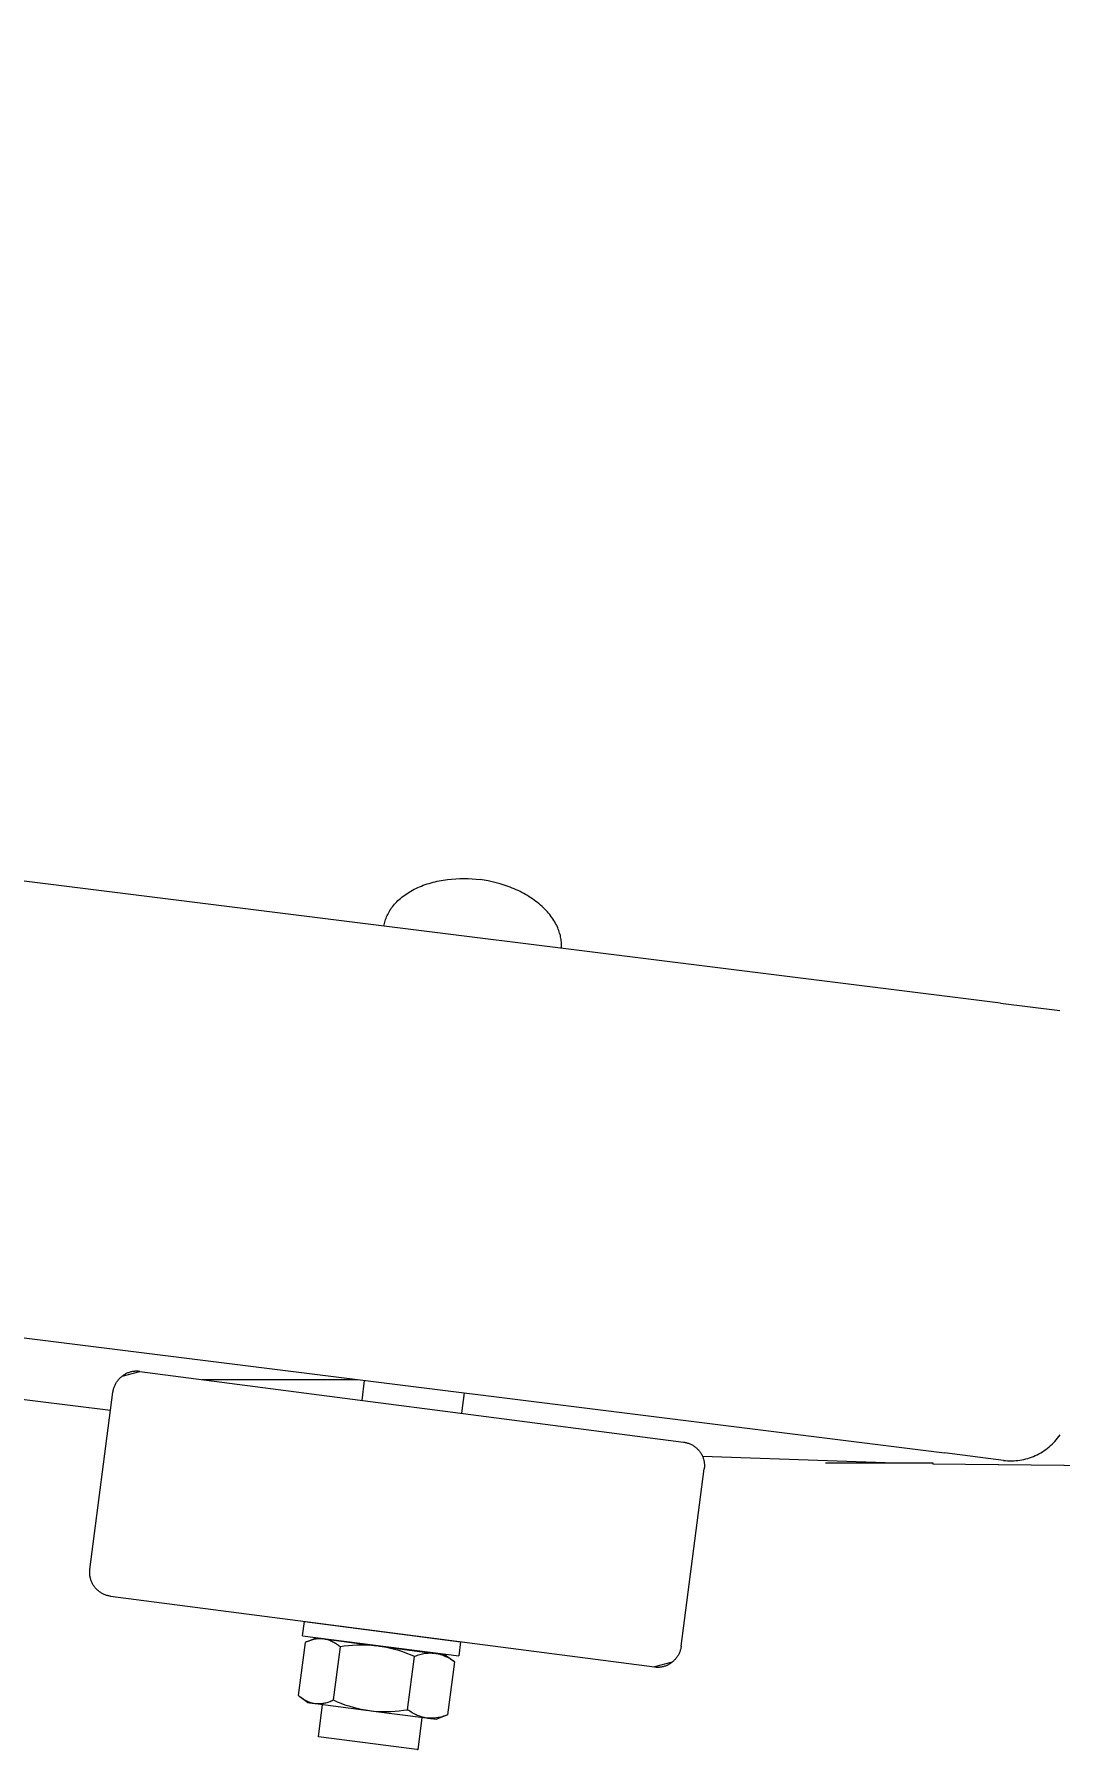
# Model space of a CAD drawing. Header units: inches. Extents: x -9 to 187, y -3 to 135.
# Drawn here: x 160.08 to 163.47, y 112.25 to 117.91 of the extents above; entities that cross this region are included whole.
import ezdxf

# ---------------------------------------------------------------- set-up
doc = ezdxf.new("R2010")
doc.units = ezdxf.units.IN
doc.layers.add('ZANO_R', color=7, linetype='Continuous', lineweight=0)
doc.layers.add('ZANO_W', color=1, linetype='Continuous', lineweight=0)
doc.styles.get("Standard").update_dxf_attribs({"font": 'arial.ttf'})
doc.dimstyles.new('amerykanie', dxfattribs={"dimtxt": 50, "dimasz": 50, "dimexe": 0.5, "dimexo": 0.5, "dimgap": 1, "dimtad": 1, "dimdec": 0, "dimzin": 0, "dimlunit": 5, "dimtxsty": 'Standard', "dimcen": 0.09, "dimclrd": 1, "dimclre": 1, "dimclrt": 1, "dimazin": 0, "dimtfac": 1, "dimtdec": 0, "dimtmove": 0, "dimatfit": 3, "dimfxl": 1, "dimtzin": 0, "dimarcsym": 1})

# ---------------------------------------------------------------- blocks, each defined once
blk = doc.blocks.new('*D359')
at = {"layer": 'ZANO_W', "color": 1, "lineweight": -2}
for p, q in [((155.046, 122.6297), (155.046, 118.629)), ((172.4947, 113.7294), (172.4947, 119.629)), ((156.046, 119.129), (171.4947, 119.129))]:
    blk.add_line(p, q, dxfattribs=at)
at = {"layer": 'ZANO_W', "color": 1}
for points in [[(156.046, 119.2957), (156.046, 118.9624), (155.046, 119.129)], [(171.4947, 118.9624), (171.4947, 119.2957), (172.4947, 119.129)]]:
    blk.add_solid(points, dxfattribs=at)
at = {"layer": 'ZANO_W', "color": 1, "insert": (163.7704, 120.4693), "char_height": 1.625, "attachment_point": 5}
blk.add_mtext('17 7/16', dxfattribs=at)

msp = doc.modelspace()

# ---------------------------------------------------------------- linework, layer by layer
at = {"layer": 'ZANO_R'}
for p, q in [((163.2716, 114.71285), (157.02138, 115.49394)), ((161.3304, 115.08566), (161.33601, 115.0886)), ((161.33601, 115.0886), (161.34175, 115.09144)), ((161.34175, 115.09144), (161.34761, 115.09417)), ((161.34761, 115.09417), (161.35358, 115.09679)), ((161.35358, 115.09679), (161.35966, 115.09929)), ((161.35966, 115.09929), (161.36584, 115.10168)), ((161.36584, 115.10168), (161.37211, 115.10395)), ((161.37211, 115.10395), (161.37848, 115.1061)), ((161.37848, 115.1061), (161.38493, 115.10814)), ((161.38493, 115.10814), (161.39145, 115.11005)), ((161.39145, 115.11005), (161.39805, 115.11183)), ((161.39805, 115.11183), (161.40471, 115.1135)), ((161.40471, 115.1135), (161.41142, 115.11504)), ((161.41142, 115.11504), (161.41818, 115.11646)), ((161.41818, 115.11646), (161.42498, 115.11775)), ((161.42498, 115.11775), (161.43181, 115.11892)), ((161.43181, 115.11892), (161.43868, 115.11997)), ((161.43868, 115.11997), (161.44556, 115.12089)), ((161.44556, 115.12089), (161.45936, 115.12238)), ((161.45936, 115.12238), (161.47317, 115.12339)), ((161.47317, 115.12339), (161.48692, 115.12394)), ((161.48692, 115.12394), (161.50059, 115.12405)), ((161.50059, 115.12405), (161.51412, 115.12372)), ((161.51412, 115.12372), (161.52747, 115.12299)), ((161.52747, 115.12299), (161.5406, 115.12187)), ((161.5406, 115.12187), (161.55349, 115.12039)), ((161.56652, 115.1185), (161.55349, 115.12039)), ((161.57969, 115.11619), (161.56652, 115.1185)), ((161.59298, 115.11343), (161.57969, 115.11619)), ((161.60634, 115.11021), (161.59298, 115.11343)), ((161.61972, 115.10654), (161.60634, 115.11021)), ((161.63307, 115.10239), (161.61972, 115.10654)), ((161.64635, 115.09778), (161.63307, 115.10239)), ((161.65294, 115.09529), (161.64635, 115.09778)), ((161.65948, 115.09269), (161.65294, 115.09529)), ((161.66599, 115.08997), (161.65948, 115.09269)), ((161.67243, 115.08713), (161.66599, 115.08997)), ((161.26122, 115.02708), (161.2643, 115.03121)), ((161.2643, 115.03121), (161.26755, 115.0353)), ((161.26755, 115.0353), (161.27097, 115.03934)), ((161.27097, 115.03934), (161.27457, 115.04333)), ((161.27457, 115.04333), (161.27833, 115.04726)), ((161.27833, 115.04726), (161.28227, 115.05114)), ((161.28227, 115.05114), (161.28637, 115.05495)), ((161.28637, 115.05495), (161.29064, 115.05869)), ((161.29064, 115.05869), (161.29508, 115.06236)), ((161.29508, 115.06236), (161.29967, 115.06595)), ((161.29967, 115.06595), (161.30442, 115.06946)), ((161.30442, 115.06946), (161.30933, 115.07288)), ((161.30933, 115.07288), (161.31438, 115.07622)), ((161.31438, 115.07622), (161.31958, 115.07946)), ((161.31958, 115.07946), (161.32493, 115.08261)), ((161.32493, 115.08261), (161.3304, 115.08566)), ((161.67882, 115.08418), (161.67243, 115.08713)), ((161.68514, 115.08112), (161.67882, 115.08418)), ((161.69138, 115.07794), (161.68514, 115.08112)), ((161.69754, 115.07466), (161.69138, 115.07794)), ((161.7036, 115.07126), (161.69754, 115.07466)), ((161.70958, 115.06776), (161.7036, 115.07126)), ((161.71545, 115.06416), (161.70958, 115.06776)), ((161.72121, 115.06046), (161.71545, 115.06416)), ((161.72685, 115.05666), (161.72121, 115.06046)), ((161.73237, 115.05277), (161.72685, 115.05666)), ((161.73776, 115.04878), (161.73237, 115.05277)), ((161.74302, 115.04471), (161.73776, 115.04878)), ((161.74813, 115.04056), (161.74302, 115.04471)), ((161.7531, 115.03633), (161.74813, 115.04056)), ((161.75792, 115.03202), (161.7531, 115.03633)), ((161.76259, 115.02765), (161.75792, 115.03202)), ((161.23669, 114.97153), (161.2376, 114.97582)), ((161.2376, 114.97582), (161.23867, 114.98012)), ((161.23867, 114.98012), (161.23989, 114.98443)), ((161.23989, 114.98443), (161.24127, 114.98874)), ((161.24127, 114.98874), (161.24282, 114.99305)), ((161.24282, 114.99305), (161.24453, 114.99736)), ((161.24453, 114.99736), (161.2464, 115.00166)), ((161.2464, 115.00166), (161.24844, 115.00595)), ((161.24844, 115.00595), (161.25066, 115.01023)), ((161.25066, 115.01023), (161.25304, 115.01448)), ((161.25304, 115.01448), (161.25559, 115.01871)), ((161.25559, 115.01871), (161.25832, 115.02291)), ((161.25832, 115.02291), (161.26122, 115.02708)), ((161.76709, 115.02321), (161.76259, 115.02765)), ((161.77143, 115.0187), (161.76709, 115.02321)), ((161.7756, 115.01414), (161.77143, 115.0187)), ((161.7796, 115.00953), (161.7756, 115.01414)), ((161.78343, 115.00488), (161.7796, 115.00953)), ((161.78708, 115.00018), (161.78343, 115.00488)), ((161.79055, 114.99544), (161.78708, 115.00018)), ((161.79384, 114.99068), (161.79055, 114.99544)), ((161.79695, 114.98588), (161.79384, 114.99068)), ((161.79987, 114.98107), (161.79695, 114.98588)), ((161.80261, 114.97623), (161.79987, 114.98107)), ((161.80516, 114.97139), (161.80261, 114.97623)), ((161.23592, 114.96725), (161.23669, 114.97153)), ((161.80753, 114.96654), (161.80516, 114.97139)), ((161.80971, 114.96169), (161.80753, 114.96654)), ((161.81152, 114.95731), (161.80971, 114.96169)), ((161.81318, 114.95295), (161.81152, 114.95731)), ((161.81469, 114.94859), (161.81318, 114.95295)), ((161.81605, 114.94424), (161.81469, 114.94859)), ((161.81727, 114.93991), (161.81605, 114.94424)), ((161.81835, 114.9356), (161.81727, 114.93991)), ((161.81928, 114.93131), (161.81835, 114.9356)), ((161.82008, 114.92704), (161.81928, 114.93131)), ((161.82073, 114.9228), (161.82008, 114.92704)), ((161.82125, 114.91858), (161.82073, 114.9228)), ((161.82164, 114.9144), (161.82125, 114.91858)), ((161.82189, 114.91026), (161.82164, 114.9144)), ((161.82164, 114.89405), (161.82189, 114.89804)), ((161.82201, 114.90614), (161.82189, 114.91026)), ((161.82189, 114.89804), (161.82201, 114.90207)), ((161.82201, 114.90207), (161.82201, 114.90614)), ((163.2716, 114.71285), (163.46691, 114.68844)), ((156.83587, 114.00951), (163.08609, 113.22842)), ((160.33343, 113.36826), (159.43501, 113.48098)), ((160.34509, 113.44522), (160.34601, 113.44774)), ((160.34601, 113.44774), (160.34702, 113.45024)), ((160.34702, 113.45024), (160.34812, 113.45269)), ((160.34812, 113.45269), (160.3493, 113.45511)), ((160.3493, 113.45511), (160.35056, 113.45748)), ((160.35056, 113.45748), (160.3519, 113.45981)), ((160.3519, 113.45981), (160.35332, 113.4621)), ((160.35332, 113.4621), (160.35481, 113.46433)), ((160.35481, 113.46433), (160.35638, 113.46651)), ((160.35638, 113.46651), (160.35803, 113.46864)), ((160.35803, 113.46864), (160.35975, 113.47071)), ((160.35975, 113.47071), (160.36153, 113.47272)), ((160.36153, 113.47272), (160.36339, 113.47466)), ((160.36339, 113.47466), (160.36531, 113.47655)), ((160.36531, 113.47655), (160.36729, 113.47836)), ((160.36729, 113.47836), (160.36933, 113.48011)), ((160.36933, 113.48011), (160.37143, 113.48179)), ((160.37143, 113.48179), (160.42962, 113.49748)), ((160.37359, 113.48339), (160.37143, 113.48179)), ((160.3758, 113.48492), (160.37359, 113.48339)), ((160.37807, 113.48637), (160.3758, 113.48492)), ((160.38038, 113.48775), (160.37807, 113.48637)), ((160.38273, 113.48904), (160.38038, 113.48775)), ((160.38513, 113.49025), (160.38273, 113.48904)), ((160.38757, 113.49139), (160.38513, 113.49025)), ((160.39005, 113.49243), (160.38757, 113.49139)), ((160.39256, 113.49339), (160.39005, 113.49243)), ((160.3951, 113.49427), (160.39256, 113.49339)), ((160.39767, 113.49506), (160.3951, 113.49427)), ((160.40026, 113.49576), (160.39767, 113.49506)), ((160.40288, 113.49637), (160.40026, 113.49576)), ((160.40552, 113.49689), (160.40288, 113.49637)), ((160.40817, 113.49732), (160.40552, 113.49689)), ((160.41084, 113.49766), (160.40817, 113.49732)), ((160.41352, 113.49791), (160.41084, 113.49766)), ((160.4162, 113.49807), (160.41352, 113.49791)), ((160.41889, 113.49814), (160.4162, 113.49807)), ((160.42158, 113.49811), (160.41889, 113.49814)), ((160.42426, 113.49799), (160.42158, 113.49811)), ((160.42694, 113.49778), (160.42426, 113.49799)), ((160.42962, 113.49748), (160.42694, 113.49778)), ((160.42962, 113.49748), (161.13233, 113.40618)), ((160.63544, 113.47074), (161.14711, 113.47074)), ((161.16359, 113.40211), (161.1721, 113.46762)), ((160.2653, 112.84395), (160.34139, 113.42955)), ((160.34139, 113.42955), (160.34178, 113.43221)), ((160.34178, 113.43221), (160.34227, 113.43485)), ((160.34227, 113.43485), (160.34284, 113.43748)), ((160.34284, 113.43748), (160.3435, 113.44008)), ((160.3435, 113.44008), (160.34425, 113.44267)), ((160.34425, 113.44267), (160.34509, 113.44522)), ((161.13233, 113.40618), (161.52272, 113.35545)), ((161.50024, 113.42661), (161.49152, 113.3595)), ((161.52272, 113.35545), (162.22544, 113.26414)), ((163.45575, 113.2718), (163.46002, 113.27699)), ((163.46002, 113.27699), (163.4641, 113.28233)), ((163.4641, 113.28233), (163.46801, 113.2878)), ((162.22544, 113.26414), (162.22809, 113.26375)), ((162.22809, 113.26375), (162.23074, 113.26327)), ((162.23074, 113.26327), (162.23336, 113.2627)), ((162.23336, 113.2627), (162.23597, 113.26204)), ((162.23597, 113.26204), (162.23855, 113.26129)), ((162.23855, 113.26129), (162.2411, 113.26045)), ((162.2411, 113.26045), (162.24362, 113.25953)), ((162.24362, 113.25953), (162.24611, 113.25852)), ((162.24611, 113.25852), (162.24856, 113.25742)), ((162.24856, 113.25742), (162.25098, 113.25625)), ((162.25098, 113.25625), (162.25335, 113.25499)), ((162.25335, 113.25499), (162.25568, 113.25365)), ((162.25568, 113.25365), (162.25796, 113.25223)), ((162.25796, 113.25223), (162.2602, 113.25074)), ((162.2602, 113.25074), (162.26238, 113.24917)), ((162.26238, 113.24917), (162.26451, 113.24752)), ((162.26451, 113.24752), (162.26658, 113.2458)), ((162.26658, 113.2458), (162.26859, 113.24402)), ((162.26859, 113.24402), (162.27054, 113.24216)), ((162.27054, 113.24216), (162.27242, 113.24024)), ((162.27242, 113.24024), (162.27424, 113.23826)), ((162.27424, 113.23826), (162.27599, 113.23622)), ((162.27599, 113.23622), (162.27766, 113.23412)), ((162.27766, 113.23412), (162.27927, 113.23196)), ((162.27927, 113.23196), (162.2808, 113.22975)), ((162.2808, 113.22975), (162.28225, 113.22748)), ((162.28225, 113.22748), (162.28363, 113.22517)), ((162.28363, 113.22517), (162.28492, 113.22282)), ((162.28492, 113.22282), (162.28614, 113.22042)), ((162.28614, 113.22042), (162.28727, 113.21798)), ((163.28131, 113.20403), (163.08609, 113.22842)), ((163.38027, 113.21712), (163.38644, 113.21977)), ((163.38644, 113.21977), (163.39253, 113.22262)), ((163.39253, 113.22262), (163.39851, 113.22569)), ((163.39851, 113.22569), (163.40439, 113.22895)), ((163.40439, 113.22895), (163.41014, 113.23242)), ((163.41014, 113.23242), (163.41578, 113.23608)), ((163.41578, 113.23608), (163.42129, 113.23993)), ((163.42129, 113.23993), (163.42667, 113.24396)), ((163.42667, 113.24396), (163.4319, 113.24818)), ((163.4319, 113.24818), (163.43699, 113.25257)), ((163.43699, 113.25257), (163.44192, 113.25714)), ((163.44192, 113.25714), (163.4467, 113.26187)), ((163.4467, 113.26187), (163.45131, 113.26676)), ((163.45131, 113.26676), (163.45575, 113.2718)), ((162.21728, 112.59033), (162.29337, 113.17592)), ((162.28727, 113.21798), (162.28832, 113.2155)), ((162.89022, 113.19538), (162.28785, 113.21663)), ((162.28832, 113.2155), (162.28928, 113.21299)), ((162.28928, 113.21299), (162.29016, 113.21045)), ((162.29016, 113.21045), (162.29094, 113.20788)), ((162.29094, 113.20788), (162.29165, 113.20528)), ((162.29165, 113.20528), (162.29226, 113.20266)), ((162.29226, 113.20266), (162.29278, 113.20002)), ((162.29278, 113.20002), (162.29321, 113.19737)), ((162.29321, 113.19737), (162.29355, 113.1947)), ((162.29367, 113.17859), (162.29337, 113.17592)), ((162.29355, 113.1947), (162.2938, 113.19202)), ((162.29388, 113.18127), (162.29367, 113.17859)), ((162.2938, 113.19202), (162.29396, 113.18934)), ((162.294, 113.18396), (162.29388, 113.18127)), ((162.29396, 113.18934), (162.29402, 113.18665)), ((162.29402, 113.18665), (162.294, 113.18396)), ((162.69338, 113.19538), (163.00833, 113.19538)), ((162.89022, 113.19538), (162.89022, 113.19548)), ((163.00833, 113.19538), (163.04769, 113.19538)), ((163.04769, 113.19538), (163.04769, 113.19151)), ((163.58828, 113.18578), (163.04769, 113.19179)), ((164.24361, 113.17888), (163.04769, 113.19151)), ((163.28131, 113.20403), (163.28141, 113.20402)), ((163.28141, 113.20402), (163.28809, 113.2033)), ((163.28809, 113.2033), (163.29479, 113.2028)), ((163.29479, 113.2028), (163.30151, 113.20254)), ((163.30151, 113.20254), (163.30823, 113.20251)), ((163.30823, 113.20251), (163.31495, 113.20271)), ((163.31495, 113.20271), (163.32166, 113.20313)), ((163.32166, 113.20313), (163.32834, 113.20379)), ((163.32834, 113.20379), (163.33501, 113.20467)), ((163.33501, 113.20467), (163.34164, 113.20578)), ((163.34164, 113.20578), (163.34822, 113.20712)), ((163.34822, 113.20712), (163.35476, 113.20868)), ((163.35476, 113.20868), (163.36124, 113.21046)), ((163.36124, 113.21046), (163.36766, 113.21246)), ((163.36766, 113.21246), (163.374, 113.21468)), ((163.374, 113.21468), (163.38027, 113.21712)), ((160.26465, 112.83321), (160.26468, 112.83591)), ((160.26472, 112.83052), (160.26465, 112.83321)), ((160.26468, 112.83591), (160.26479, 112.8386)), ((160.26487, 112.82784), (160.26472, 112.83052)), ((160.26479, 112.8386), (160.265, 112.84128)), ((160.26512, 112.82516), (160.26487, 112.82784)), ((160.265, 112.84128), (160.2653, 112.84395)), ((160.26547, 112.82249), (160.26512, 112.82516)), ((160.2659, 112.81983), (160.26547, 112.82249)), ((160.26642, 112.81719), (160.2659, 112.81983)), ((160.26703, 112.81457), (160.26642, 112.81719)), ((160.26774, 112.81197), (160.26703, 112.81457)), ((160.26853, 112.8094), (160.26774, 112.81197)), ((160.2694, 112.80685), (160.26853, 112.8094)), ((160.27037, 112.80434), (160.2694, 112.80685)), ((160.27142, 112.80186), (160.27037, 112.80434)), ((160.27255, 112.79942), (160.27142, 112.80186)), ((160.27377, 112.79702), (160.27255, 112.79942)), ((160.27507, 112.79466), (160.27377, 112.79702)), ((160.27645, 112.79235), (160.27507, 112.79466)), ((160.2779, 112.79009), (160.27645, 112.79235)), ((160.27944, 112.78787), (160.2779, 112.79009)), ((160.28104, 112.78572), (160.27944, 112.78787)), ((160.28272, 112.78361), (160.28104, 112.78572)), ((160.28447, 112.78157), (160.28272, 112.78361)), ((160.28629, 112.77959), (160.28447, 112.78157)), ((160.28818, 112.77767), (160.28629, 112.77959)), ((160.29013, 112.77581), (160.28818, 112.77767)), ((160.29215, 112.77403), (160.29013, 112.77581)), ((160.29422, 112.77231), (160.29215, 112.77403)), ((160.29635, 112.77066), (160.29422, 112.77231)), ((160.29853, 112.7691), (160.29635, 112.77066)), ((160.30076, 112.76761), (160.29853, 112.7691)), ((160.30304, 112.7662), (160.30076, 112.76761)), ((160.30536, 112.76486), (160.30304, 112.7662)), ((160.30773, 112.76361), (160.30536, 112.76486)), ((160.31015, 112.76243), (160.30773, 112.76361)), ((160.3126, 112.76134), (160.31015, 112.76243)), ((160.31508, 112.76034), (160.3126, 112.76134)), ((160.3176, 112.75941), (160.31508, 112.76034)), ((160.32015, 112.75858), (160.3176, 112.75941)), ((160.32273, 112.75783), (160.32015, 112.75858)), ((160.32532, 112.75717), (160.32273, 112.75783)), ((160.32795, 112.7566), (160.32532, 112.75717)), ((160.33058, 112.75612), (160.32795, 112.7566)), ((160.33324, 112.75573), (160.33058, 112.75612)), ((160.33324, 112.75573), (161.03595, 112.66442)), ((160.96744, 112.62541), (160.97352, 112.67226)), ((160.97352, 112.67226), (161.48884, 112.60533)), ((161.03595, 112.66442), (161.42635, 112.6137)), ((161.06722, 112.66009), (161.06725, 112.66036)), ((160.95373, 112.42806), (160.97647, 112.60314)), ((160.96744, 112.62541), (161.48276, 112.55848)), ((160.97972, 112.60474), (160.97647, 112.60314)), ((160.98303, 112.60623), (160.97972, 112.60474)), ((160.98638, 112.60761), (160.98303, 112.60623)), ((160.98402, 112.60639), (161.01172, 112.61792)), ((160.98977, 112.60888), (160.98638, 112.60761)), ((160.99321, 112.61003), (160.98977, 112.60888)), ((160.99668, 112.61107), (160.99321, 112.61003)), ((161.00019, 112.612), (160.99668, 112.61107)), ((161.00372, 112.61281), (161.00019, 112.612)), ((161.00728, 112.6135), (161.00372, 112.61281)), ((161.01086, 112.61407), (161.00728, 112.6135)), ((161.01446, 112.61453), (161.01086, 112.61407)), ((161.01172, 112.61792), (161.01172, 112.61792)), ((161.01172, 112.61792), (161.01172, 112.61792)), ((161.01172, 112.61792), (161.01172, 112.61792)), ((161.01172, 112.61792), (161.01173, 112.61792)), ((161.01173, 112.61792), (161.01178, 112.61791)), ((161.01178, 112.61791), (161.01203, 112.61788)), ((161.01203, 112.61788), (161.01312, 112.61774)), ((161.01312, 112.61774), (161.01756, 112.61716)), ((161.01807, 112.61486), (161.01446, 112.61453)), ((161.01756, 112.61716), (161.03464, 112.61495)), ((161.02168, 112.61508), (161.01807, 112.61486)), ((161.02531, 112.61518), (161.02168, 112.61508)), ((161.02893, 112.61515), (161.02531, 112.61518)), ((161.03255, 112.61501), (161.02893, 112.61515)), ((161.03617, 112.61475), (161.03255, 112.61501)), ((161.03973, 112.61408), (161.03617, 112.61475)), ((161.03787, 112.61453), (161.21171, 112.59195)), ((161.04327, 112.61329), (161.03973, 112.61408)), ((161.04678, 112.61239), (161.04327, 112.61329)), ((161.05026, 112.61137), (161.04678, 112.61239)), ((161.0537, 112.61023), (161.05026, 112.61137)), ((161.05711, 112.60899), (161.0537, 112.61023)), ((161.06047, 112.60763), (161.05711, 112.60899)), ((161.06378, 112.60616), (161.06047, 112.60763)), ((161.06091, 112.61153), (161.06113, 112.61324)), ((161.06705, 112.60458), (161.06378, 112.60616)), ((161.07026, 112.6029), (161.06705, 112.60458)), ((161.07341, 112.60111), (161.07026, 112.6029)), ((161.0765, 112.59921), (161.07341, 112.60111)), ((161.07953, 112.59722), (161.0765, 112.59921)), ((161.08249, 112.59513), (161.07953, 112.59722)), ((161.39518, 112.61775), (161.39515, 112.6175)), ((161.42635, 112.6137), (162.12906, 112.52239)), ((161.48885, 112.60533), (161.48276, 112.55848)), ((161.09093, 112.58828), (161.06819, 112.41319)), ((161.08537, 112.59294), (161.08249, 112.59513)), ((161.08819, 112.59065), (161.08537, 112.59294)), ((161.09093, 112.58828), (161.08819, 112.59065)), ((161.10476, 112.59038), (161.09093, 112.58828)), ((161.11864, 112.59205), (161.10476, 112.59038)), ((161.13258, 112.59327), (161.11864, 112.59205)), ((161.14655, 112.59406), (161.13258, 112.59327)), ((161.16053, 112.5944), (161.14655, 112.59406)), ((161.17452, 112.5943), (161.16053, 112.5944)), ((161.1885, 112.59375), (161.17452, 112.5943)), ((161.20245, 112.59277), (161.1885, 112.59375)), ((161.21637, 112.59134), (161.20245, 112.59277)), ((161.23019, 112.58917), (161.21637, 112.59134)), ((161.22091, 112.59075), (161.40327, 112.56707)), ((161.24393, 112.58656), (161.23019, 112.58917)), ((161.25758, 112.58351), (161.24393, 112.58656)), ((161.27113, 112.58003), (161.25758, 112.58351)), ((161.28456, 112.57613), (161.27113, 112.58003)), ((161.29787, 112.5718), (161.28456, 112.57613)), ((161.31103, 112.56706), (161.29787, 112.5718)), ((161.32403, 112.5619), (161.31103, 112.56706)), ((161.31412, 112.38125), (161.33686, 112.55633)), ((161.33686, 112.55633), (161.32403, 112.5619)), ((161.34117, 112.55809), (161.33686, 112.55633)), ((161.34553, 112.5597), (161.34117, 112.55809)), ((161.34994, 112.56116), (161.34553, 112.5597)), ((161.3544, 112.56247), (161.34994, 112.56116)), ((161.35891, 112.56364), (161.3544, 112.56247)), ((161.36344, 112.56465), (161.35891, 112.56364)), ((161.36801, 112.56551), (161.36344, 112.56465)), ((161.37261, 112.56622), (161.36801, 112.56551)), ((161.37722, 112.56677), (161.37261, 112.56622)), ((161.38186, 112.56717), (161.37722, 112.56677)), ((161.3865, 112.56741), (161.38186, 112.56717)), ((161.39115, 112.5675), (161.3865, 112.56741)), ((161.38907, 112.57065), (161.38884, 112.56894)), ((161.3958, 112.56743), (161.39115, 112.5675)), ((161.40044, 112.56721), (161.3958, 112.56743)), ((161.40508, 112.56683), (161.40044, 112.56721)), ((161.40968, 112.56601), (161.40511, 112.56683)), ((161.40697, 112.56659), (161.43803, 112.56255)), ((161.41423, 112.56504), (161.40968, 112.56601)), ((161.41874, 112.56392), (161.41423, 112.56504)), ((161.42321, 112.56265), (161.41874, 112.56392)), ((161.42763, 112.56122), (161.42321, 112.56265)), ((161.432, 112.55966), (161.42763, 112.56122)), ((161.43632, 112.55794), (161.432, 112.55966)), ((161.44058, 112.55608), (161.43632, 112.55794)), ((161.43804, 112.56255), (161.46358, 112.54302)), ((161.44478, 112.55408), (161.44058, 112.55608)), ((161.44891, 112.55195), (161.44478, 112.55408)), ((161.45296, 112.54967), (161.44891, 112.55195)), ((161.45693, 112.54726), (161.45296, 112.54967)), ((161.46082, 112.54472), (161.45693, 112.54726)), ((161.46463, 112.54205), (161.46082, 112.54472)), ((161.46358, 112.54302), (161.46834, 112.53926)), ((161.46834, 112.53926), (161.46463, 112.54205)), ((162.19138, 112.54151), (162.18934, 112.53976)), ((162.19337, 112.54333), (162.19138, 112.54151)), ((162.19529, 112.54521), (162.19337, 112.54333)), ((162.19714, 112.54716), (162.19529, 112.54521)), ((162.19893, 112.54917), (162.19714, 112.54716)), ((162.20064, 112.55123), (162.19893, 112.54917)), ((162.20229, 112.55336), (162.20064, 112.55123)), ((162.20386, 112.55554), (162.20229, 112.55336)), ((162.20536, 112.55778), (162.20386, 112.55554)), ((162.20678, 112.56006), (162.20536, 112.55778)), ((162.20812, 112.56239), (162.20678, 112.56006)), ((162.20938, 112.56477), (162.20812, 112.56239)), ((162.21055, 112.56718), (162.20938, 112.56477)), ((162.21165, 112.56964), (162.21055, 112.56718)), ((162.21266, 112.57213), (162.21165, 112.56964)), ((162.21358, 112.57465), (162.21266, 112.57213)), ((162.21442, 112.57721), (162.21358, 112.57465)), ((162.21517, 112.57979), (162.21442, 112.57721)), ((162.21583, 112.58239), (162.21517, 112.57979)), ((162.21641, 112.58502), (162.21583, 112.58239)), ((162.21689, 112.58767), (162.21641, 112.58502)), ((162.21728, 112.59033), (162.21689, 112.58767)), ((161.46834, 112.53926), (161.4456, 112.36418)), ((162.18724, 112.53809), (162.12906, 112.52239)), ((162.12906, 112.52239), (162.13173, 112.52209)), ((162.13173, 112.52209), (162.13441, 112.52188)), ((162.13441, 112.52188), (162.1371, 112.52176)), ((162.1371, 112.52176), (162.13978, 112.52174)), ((162.13978, 112.52174), (162.14247, 112.5218)), ((162.14247, 112.5218), (162.14516, 112.52196)), ((162.14516, 112.52196), (162.14783, 112.52221)), ((162.14783, 112.52221), (162.1505, 112.52255)), ((162.1505, 112.52255), (162.15315, 112.52298)), ((162.15315, 112.52298), (162.15579, 112.5235)), ((162.15579, 112.5235), (162.15841, 112.52411)), ((162.15841, 112.52411), (162.161, 112.52481)), ((162.161, 112.52481), (162.16357, 112.5256)), ((162.16357, 112.5256), (162.16612, 112.52648)), ((162.16612, 112.52648), (162.16863, 112.52744)), ((162.16863, 112.52744), (162.1711, 112.52849)), ((162.1711, 112.52849), (162.17354, 112.52962)), ((162.17354, 112.52962), (162.17594, 112.53083)), ((162.17594, 112.53083), (162.1783, 112.53213)), ((162.1783, 112.53213), (162.18061, 112.5335)), ((162.18061, 112.5335), (162.18287, 112.53495)), ((162.18287, 112.53495), (162.18508, 112.53648)), ((162.18508, 112.53648), (162.18724, 112.53809)), ((162.18934, 112.53976), (162.18724, 112.53809)), ((160.95373, 112.42806), (160.95647, 112.42568)), ((160.95647, 112.42568), (160.95928, 112.4234)), ((160.95928, 112.4234), (160.96217, 112.42121)), ((160.98404, 112.40476), (160.96022, 112.42298)), ((160.96217, 112.42121), (160.96513, 112.41912)), ((160.96513, 112.41912), (160.96816, 112.41712)), ((160.96816, 112.41712), (160.97125, 112.41523)), ((160.97125, 112.41523), (160.9744, 112.41344)), ((160.9744, 112.41344), (160.97761, 112.41175)), ((160.97761, 112.41175), (160.98087, 112.41018)), ((160.98087, 112.41018), (160.98419, 112.40871)), ((160.98404, 112.40476), (160.98404, 112.40476)), ((160.98404, 112.40476), (160.98404, 112.40476)), ((160.98404, 112.40476), (160.98404, 112.40476)), ((160.98404, 112.40476), (160.98404, 112.40476)), ((160.98404, 112.40476), (160.9841, 112.40476)), ((160.9841, 112.40476), (160.98435, 112.40472)), ((160.98419, 112.40871), (160.98755, 112.40735)), ((160.98435, 112.40472), (160.98544, 112.40458)), ((160.98544, 112.40458), (160.98988, 112.40401)), ((160.98755, 112.40735), (160.99095, 112.4061)), ((160.98988, 112.40401), (161.00696, 112.40179)), ((160.99095, 112.4061), (160.99439, 112.40497)), ((160.99439, 112.40497), (160.99787, 112.40395)), ((160.99787, 112.40395), (161.00138, 112.40305)), ((161.00138, 112.40305), (161.00492, 112.40226)), ((161.00492, 112.40226), (161.00849, 112.40159)), ((161.00849, 112.40159), (161.0121, 112.40133)), ((161.01018, 112.40137), (161.18506, 112.37866)), ((161.0121, 112.40133), (161.01572, 112.40118)), ((161.01572, 112.40118), (161.01935, 112.40116)), ((161.01935, 112.40116), (161.02297, 112.40126)), ((161.01938, 112.29178), (161.03323, 112.39838)), ((161.02297, 112.40126), (161.02659, 112.40147)), ((161.02659, 112.40147), (161.0302, 112.40181)), ((161.0302, 112.40181), (161.0338, 112.40226)), ((161.0338, 112.40226), (161.03738, 112.40284)), ((161.03738, 112.40284), (161.04093, 112.40353)), ((161.04093, 112.40353), (161.04447, 112.40434)), ((161.04447, 112.40434), (161.04797, 112.40526)), ((161.04797, 112.40526), (161.05144, 112.40631)), ((161.05144, 112.40631), (161.05488, 112.40746)), ((161.05488, 112.40746), (161.05828, 112.40873)), ((161.05828, 112.40873), (161.06163, 112.41011)), ((161.06163, 112.41011), (161.06493, 112.4116)), ((161.06493, 112.4116), (161.06819, 112.41319)), ((161.06819, 112.41319), (161.08102, 112.40763)), ((161.08102, 112.40763), (161.09402, 112.40247)), ((161.09402, 112.40247), (161.10718, 112.39772)), ((161.10718, 112.39772), (161.12049, 112.3934)), ((161.12049, 112.3934), (161.13392, 112.38949)), ((161.13392, 112.38949), (161.14747, 112.38602)), ((161.14747, 112.38602), (161.16112, 112.38297)), ((161.16112, 112.38297), (161.17486, 112.38036)), ((161.17486, 112.38036), (161.18868, 112.37819)), ((161.18868, 112.37819), (161.2026, 112.37676)), ((161.19253, 112.37769), (161.37559, 112.35391)), ((161.2026, 112.37676), (161.21655, 112.37577)), ((161.21655, 112.37577), (161.23053, 112.37523)), ((161.23053, 112.37523), (161.24452, 112.37513)), ((161.24452, 112.37513), (161.2585, 112.37547)), ((161.2585, 112.37547), (161.27247, 112.37626)), ((161.27247, 112.37626), (161.28641, 112.37748)), ((161.28641, 112.37748), (161.30029, 112.37915)), ((161.30029, 112.37915), (161.31412, 112.38125)), ((161.31784, 112.37846), (161.31412, 112.38125)), ((161.32165, 112.37579), (161.31784, 112.37846)), ((161.32554, 112.37325), (161.32165, 112.37579)), ((161.32952, 112.37084), (161.32554, 112.37325)), ((161.33357, 112.36856), (161.32952, 112.37084)), ((161.3377, 112.36642), (161.33357, 112.36856)), ((161.3419, 112.36442), (161.3377, 112.36642)), ((161.34616, 112.36257), (161.3419, 112.36442)), ((161.35048, 112.36085), (161.34616, 112.36257)), ((161.36116, 112.35578), (161.34732, 112.24919)), ((161.35486, 112.35928), (161.35048, 112.36085)), ((161.35928, 112.35786), (161.35486, 112.35928)), ((161.36376, 112.35659), (161.35928, 112.35786)), ((161.36827, 112.35547), (161.36376, 112.35659)), ((161.37281, 112.3545), (161.36827, 112.35547)), ((161.37739, 112.35368), (161.37281, 112.3545)), ((161.38202, 112.3533), (161.37739, 112.35368)), ((161.37928, 112.35343), (161.41035, 112.3494)), ((161.38667, 112.35307), (161.38202, 112.3533)), ((161.39132, 112.35301), (161.38667, 112.35307)), ((161.39597, 112.35309), (161.39132, 112.35301)), ((161.40061, 112.35334), (161.39597, 112.35309)), ((161.40524, 112.35374), (161.40061, 112.35334)), ((161.40986, 112.35429), (161.40524, 112.35374)), ((161.41445, 112.355), (161.40986, 112.35429)), ((161.44004, 112.36175), (161.41035, 112.3494)), ((161.41902, 112.35586), (161.41445, 112.355)), ((161.42356, 112.35687), (161.41902, 112.35586)), ((161.42806, 112.35804), (161.42356, 112.35687)), ((161.43252, 112.35935), (161.42806, 112.35804)), ((161.43694, 112.36081), (161.43252, 112.35935)), ((161.4413, 112.36242), (161.43694, 112.36081)), ((161.4456, 112.36418), (161.44004, 112.36175)), ((161.4456, 112.36418), (161.4413, 112.36242)), ((161.34399, 112.24962), (161.01938, 112.29178)), ((161.34649, 112.24929), (161.34399, 112.24962)), ((161.34713, 112.24921), (161.34649, 112.24929)), ((161.34728, 112.24919), (161.34713, 112.24921)), ((161.34731, 112.24919), (161.34728, 112.24919)), ((161.34731, 112.24919), (161.34732, 112.24919)), ((161.34732, 112.24919), (161.34731, 112.24919)), ((161.34732, 112.24919), (161.34732, 112.24919)), ((161.34732, 112.24919), (161.34732, 112.24919)), ((161.34732, 112.24919), (161.34732, 112.24919))]:
    msp.add_line(p, q, dxfattribs=at)

# ---------------------------------------------------------------- dimensions: what is measured, and where the dimension line sits
at = {"layer": 'ZANO_W'}
dim = msp.add_linear_dim(base=(172.49468, 119.12904), p1=(155.04604, 123.12973), p2=(172.49468, 113.22942), dimstyle='amerykanie', override={"dimtxt": 1.625, "dimasz": 1, "dimgap": 0.5, "dimdec": 4, "dimaunit": 1, "dimadec": 1, "dimtdec": 4, "dimtmove": 1, "dimfrac": 2}, dxfattribs=at)
dim.commit()
dim.dimension.update_dxf_attribs({"geometry": '*D359', "text_midpoint": (163.77036, 120.46925)})

doc.saveas('drawing.dxf')
